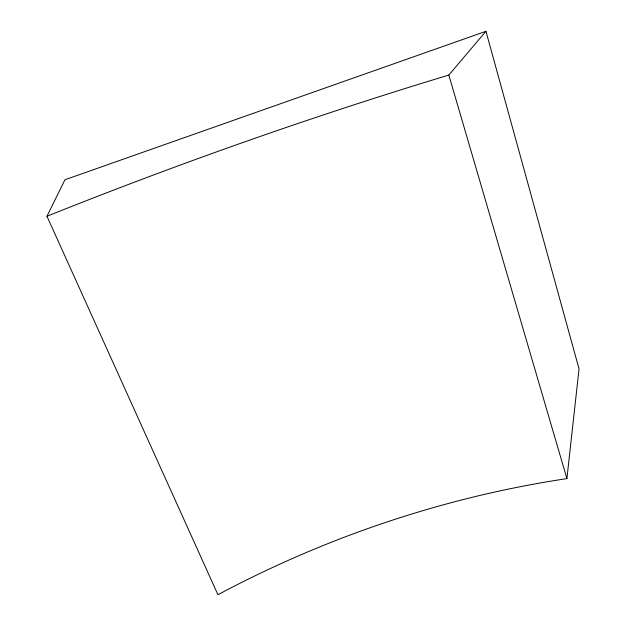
<?xml version="1.0" encoding="UTF-8"?>
<svg xmlns="http://www.w3.org/2000/svg" width="626" height="626" viewBox="0 0 626 626"><rect width="100%" height="100%" fill="white"/><g stroke="black" fill="none" stroke-linecap="round" stroke-linejoin="round"><path stroke-width="0.94" d="M566.906 478.616L579.042 368.902L485.948 31.3L64.955 179.756L46.958 216.26L217.934 594.7C326.647 536.772 445.039 496.927 566.906 478.616L448.834 75.057L485.948 31.3M46.958 216.26C178.817 163.48 312.883 116.186 448.834 75.057"/></g></svg>
